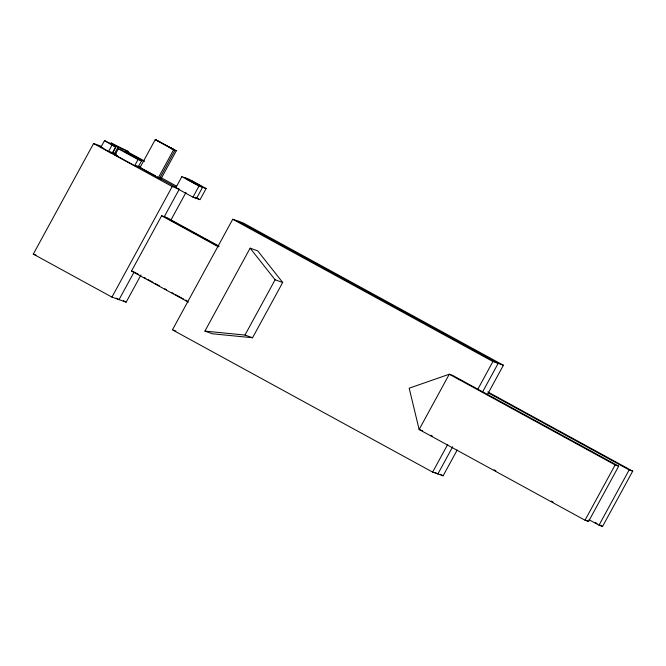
<?xml version="1.0" encoding="UTF-8"?>
<svg xmlns="http://www.w3.org/2000/svg" width="666" height="666" viewBox="0 0 666 666"><rect width="100%" height="100%" fill="white"/><g stroke="black" fill="none" stroke-linecap="round" stroke-linejoin="round"><path stroke-width="1" d="M140.984 274.966L126.157 302.156L111.938 297.111L33.3 254.112L93.59 143.531L100.699 146.054M112.088 153.496L100.982 147.103L104.504 140.634L116.259 146.354L112.737 152.814L108.899 151.457L112.088 153.496L115.609 147.036L112.421 144.988L116.259 146.354M108.516 151.548L112.038 145.08L104.504 140.634M113.112 152.672L114.577 153.471L118.098 147.003L128.263 151.523L127.381 153.138M115.027 154.912L118.357 148.809L121.911 150.075L141.567 160.822L138.245 166.925L134.69 165.667L115.027 154.912L117.691 155.861M134.69 165.667L138.012 159.565L141.567 160.822M158.317 177.822L173.585 149.817L176.307 150.782L161.039 178.788L158.317 177.822L137.338 166.092M111.938 297.111L172.228 186.538L179.337 189.061L164.269 216.7L218.381 246.287M181.851 176.665L175.782 187.795L192.94 197.178L200.05 199.7L206.119 188.57L188.961 179.187L181.851 176.665L199.009 186.047L206.119 188.57M188.32 302.131L131.502 271.062L161.647 215.776L166.883 217.632L219.197 246.237M170.638 220.588L185.956 192.482M192.94 197.178L199.009 186.047M487.337 394.705L503.396 365.251L243.198 222.968L232.725 219.256L172.436 329.837L432.634 472.111L443.106 475.824L457.209 449.966M204.912 331.102L250.125 248.168L257.709 250.857L282.7 282.467L252.556 337.754L212.496 333.791L204.912 331.102L244.971 335.065L252.556 337.754M244.971 335.065L275.116 279.778L250.125 248.168M432.634 472.111L447.702 444.463M477.847 389.177L492.923 361.53L503.396 365.251M452.697 446.778L437.87 473.967L435.131 472.469M482.342 392.391L498.16 363.386L237.962 221.112M585.006 520.221L615.151 464.926L618.689 466.183L588.544 521.478L585.006 520.221L419.139 429.52L409.182 388.195L449.284 374.234L452.822 375.491L618.689 466.183M599.017 525.191L629.162 469.905L632.7 471.153L602.555 526.448L599.017 525.191L589.019 519.73M171.637 148.66L172.319 148.901L170.03 147.619L174.95 150.3L159.682 178.305L176.656 187.587M172.661 149.018L173.343 149.259L155.286 139.552L140.018 167.557L155.553 175.857M100.982 147.103L102.88 147.777M114.577 153.471L116.492 154.146M275.116 279.778L282.7 282.467M131.502 271.062L133.25 271.678M33.3 254.112L35.964 255.061M173.31 330.145L175.924 331.069M422.677 430.777L419.139 429.52L449.284 374.234L615.151 464.926M176.307 150.782L155.286 139.552L173.585 149.817M157.384 176.84L161.039 178.788M185.406 177.93L189.693 180.27M198.277 184.965L202.564 187.312L196.495 198.443L194.688 197.452M128.263 151.523L110.914 142.915L118.098 147.003M144.214 160.906L129.021 152.597L125.466 151.332L144.231 161.597M112.038 145.08L115.609 147.036M118.357 148.809L138.012 159.565M161.139 177.739L176.507 186.139M195.538 197.228L199.151 199.209M138.22 166.234L140.901 167.699M112.313 152.406L115.892 154.362M135.564 165.459L138.245 166.925M232.725 219.256L492.923 361.53M93.59 143.531L172.228 186.538M487.795 391.924L632.7 471.153M488.328 392.89L629.162 469.905M161.647 215.776L218.465 246.845M595.262 522.46L597.086 523.459M599.825 524.95L602.555 526.448M138.628 274.459L134.124 271.994L119.047 299.633L116.334 298.152M144.039 277.414L145.846 278.405M147.652 279.387L153.063 282.351M154.862 283.333L159.374 285.797M164.785 288.761L166.592 289.743M172.003 292.707L173.801 293.689M175.608 294.68L183.724 299.117M185.531 300.1L187.329 301.09M430.719 435.181L432.509 436.155M494.047 469.805L495.862 470.795M551.29 501.107L553.105 502.097M586.721 520.479L588.544 521.478M123.443 300.674L126.157 302.156M440.368 474.325L443.106 475.824M192.366 181.219L187.029 179.329L195.613 184.016L200.941 185.906L192.366 181.219"/></g></svg>
